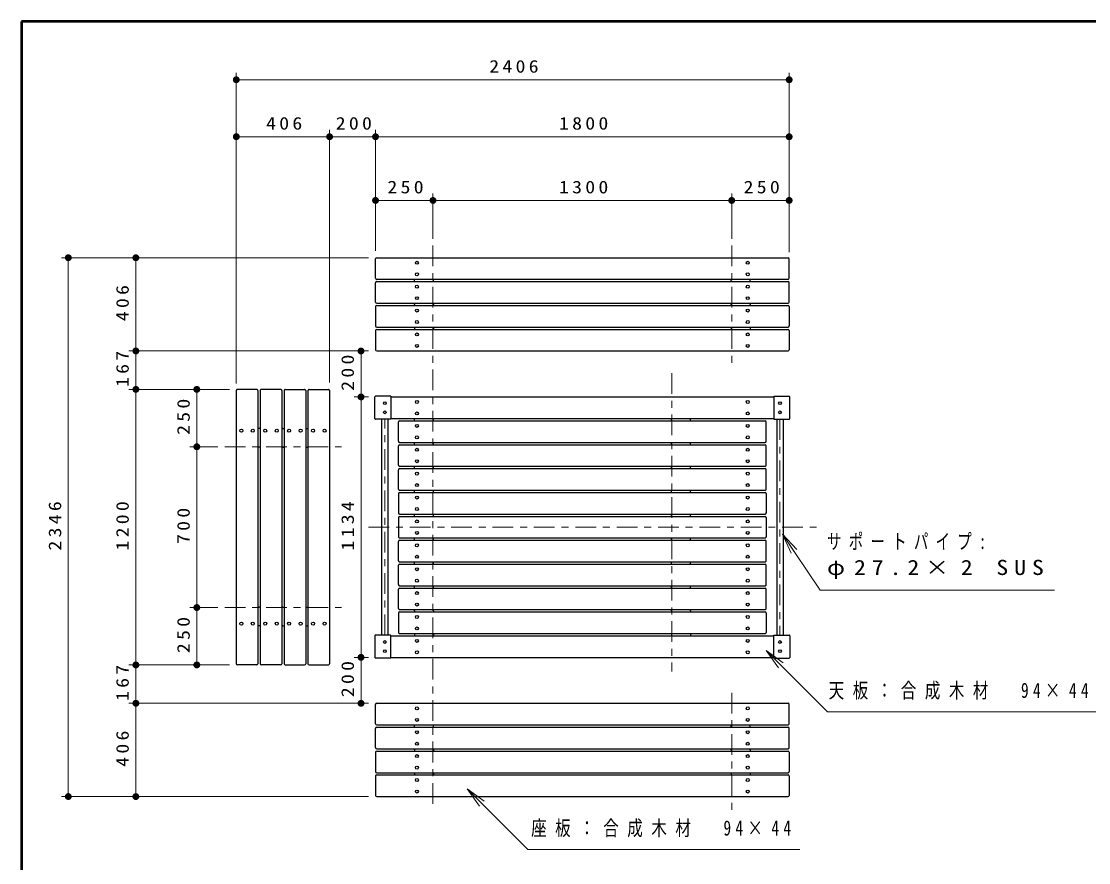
# Model space of a CAD drawing. Units: millimetres on the paper, with parts at other scales. Extents: x -365 to 0, y 0 to 257.
# Drawn here: x -365 to -210.2, y 134.9 to 257 of the extents above; entities that cross this region are included whole.
import ezdxf

# ---------------------------------------------------------------- set-up
doc = ezdxf.new("R2010")
doc.units = ezdxf.units.MM
doc.linetypes.add('USER2', pattern=[6, 3, -1, 1, -1])
doc.layers.add('1_30', color=7, linetype='Continuous', lineweight=25)
doc.layers.add('LY_5', color=7, linetype='Continuous', lineweight=13)
doc.styles.add('ＭＳ ゴシック', font='')
doc.styles.get('ＭＳ ゴシック').set_extended_font_data('MS Gothic')

# ---------------------------------------------------------------- blocks, each defined once
blk = doc.blocks.new('filled_dot')
at = {"color": 0, "linetype": 'Continuous', "lineweight": -2, "const_width": 1.25}
blk.add_lwpolyline([(-0.625, 0, 1), (0.625, 0, 1)], format="xyb", close=True, dxfattribs=at)

msp = doc.modelspace()

# ---------------------------------------------------------------- linework, layer by layer
at = {"layer": '1_30', "lineweight": 13}
for p, q in [((-333.822, 204.423), (-333.822, 249.521)), ((-253.622, 223.523), (-253.622, 249.521)), ((-333.822, 248.521), (-253.622, 248.521)), ((-333.822, 240.255), (-320.288, 240.255)), ((-320.288, 204.59), (-320.288, 241.255)), ((-320.288, 240.255), (-313.622, 240.255)), ((-313.622, 223.69), (-313.622, 241.255)), ((-313.622, 240.255), (-253.622, 240.255)), ((-253.622, 223.69), (-253.622, 241.255)), ((-313.622, 223.69), (-313.622, 232.005)), ((-313.622, 231.005), (-305.288, 231.005)), ((-305.288, 225.458), (-305.288, 232.005)), ((-305.288, 231.005), (-261.955, 231.005)), ((-261.955, 225.458), (-261.955, 232.005)), ((-261.955, 231.005), (-253.622, 231.005)), ((-253.622, 223.69), (-253.622, 232.005)), ((-314.622, 222.69), (-359.188, 222.69)), ((-358.188, 144.49), (-358.188, 222.69)), ((-348.39, 209.157), (-348.39, 222.69)), ((-314.622, 209.157), (-349.39, 209.157)), ((-348.39, 203.59), (-348.39, 209.157)), ((-314.622, 209.157), (-316.726, 209.157)), ((-315.726, 202.49), (-315.726, 209.157)), ((-334.822, 203.59), (-349.39, 203.59)), ((-348.39, 163.59), (-348.39, 203.59)), ((-334.822, 203.59), (-340.545, 203.59)), ((-339.545, 195.257), (-339.545, 203.59)), ((-314.622, 202.49), (-316.726, 202.49)), ((-315.726, 164.69), (-315.726, 202.49)), ((-336.499, 195.257), (-340.545, 195.257)), ((-339.545, 171.924), (-339.545, 195.257)), ((-254.61, 182.574), (-252.935, 180.085)), ((-254.61, 182.574), (-252.52, 180.364)), ((-253.35, 179.806), (-254.61, 182.574)), ((-336.499, 171.924), (-340.545, 171.924)), ((-339.545, 163.59), (-339.545, 171.924)), ((-256.954, 165.671), (-254.833, 163.549)), ((-256.954, 165.671), (-254.479, 163.903)), ((-255.186, 163.196), (-256.954, 165.671)), ((-314.622, 164.69), (-316.726, 164.69)), ((-315.726, 158.023), (-315.726, 164.69)), ((-334.822, 163.59), (-349.39, 163.59)), ((-348.39, 158.023), (-348.39, 163.59)), ((-334.822, 163.59), (-340.545, 163.59)), ((-314.622, 158.023), (-349.39, 158.023)), ((-348.39, 144.49), (-348.39, 158.023)), ((-314.622, 158.023), (-316.726, 158.023)), ((-300.328, 145.591), (-298.207, 143.47)), ((-300.328, 145.591), (-297.853, 143.823)), ((-298.56, 143.116), (-300.328, 145.591)), ((-314.622, 144.49), (-359.188, 144.49))]:
    msp.add_line(p, q, dxfattribs=at)
at = {"layer": '1_30', "linetype": 'USER2', "lineweight": 13}
for p, q in [((-305.288, 224.458), (-305.288, 142.516)), ((-261.955, 224.458), (-261.955, 207.191)), ((-270.622, 205.923), (-270.622, 162.649)), ((-312.288, 167.923), (-312.288, 199.257)), ((-254.955, 199.257), (-254.956, 167.923)), ((-335.499, 195.257), (-318.577, 195.257)), ((-314.64, 183.59), (-248.974, 183.59)), ((-335.499, 171.924), (-318.577, 171.924)), ((-261.955, 159.563), (-261.955, 142.516))]:
    msp.add_line(p, q, dxfattribs=at)
at = {"layer": '1_30', "color": 4}
for p, q in [((-313.622, 219.723), (-313.622, 222.523)), ((-313.455, 222.69), (-253.788, 222.69)), ((-253.622, 219.723), (-253.622, 222.523)), ((-313.622, 216.257), (-313.622, 219.057)), ((-313.455, 219.557), (-253.788, 219.557)), ((-313.455, 219.223), (-253.788, 219.223)), ((-253.622, 216.257), (-253.622, 219.057)), ((-313.622, 215.59), (-313.622, 212.79)), ((-313.455, 216.09), (-253.788, 216.09)), ((-313.455, 215.757), (-253.788, 215.757)), ((-253.622, 215.59), (-253.622, 212.79)), ((-313.622, 212.123), (-313.622, 209.323)), ((-313.455, 212.623), (-253.788, 212.623)), ((-313.455, 212.29), (-253.788, 212.29)), ((-253.622, 212.123), (-253.622, 209.323)), ((-313.455, 209.157), (-253.788, 209.157)), ((-333.822, 203.423), (-333.822, 163.757)), ((-330.855, 203.59), (-333.655, 203.59)), ((-330.688, 203.423), (-330.688, 163.757)), ((-330.355, 203.423), (-330.355, 163.757)), ((-327.388, 203.59), (-330.188, 203.59)), ((-327.222, 203.423), (-327.222, 163.757)), ((-326.888, 203.423), (-326.888, 163.757)), ((-326.722, 203.59), (-323.922, 203.59)), ((-323.755, 203.423), (-323.755, 163.757)), ((-323.422, 203.423), (-323.422, 163.757)), ((-323.255, 203.59), (-320.455, 203.59)), ((-320.288, 203.423), (-320.288, 163.757)), ((-313.722, 199.357), (-313.722, 202.49)), ((-311.388, 202.49), (-255.855, 202.49)), ((-253.522, 199.357), (-253.522, 202.49)), ((-311.388, 199.357), (-255.855, 199.357)), ((-310.288, 196.057), (-310.288, 198.857)), ((-310.122, 199.023), (-257.122, 199.023)), ((-256.955, 196.057), (-256.955, 198.857)), ((-310.288, 192.59), (-310.288, 195.39)), ((-310.122, 195.89), (-257.122, 195.89)), ((-310.122, 195.557), (-257.122, 195.557)), ((-256.955, 192.59), (-256.955, 195.39)), ((-310.122, 192.423), (-257.122, 192.423)), ((-310.122, 192.09), (-257.122, 192.09)), ((-310.288, 189.123), (-310.288, 191.923)), ((-256.955, 189.123), (-256.955, 191.923)), ((-310.122, 188.957), (-257.122, 188.957)), ((-310.288, 188.457), (-310.288, 185.657)), ((-310.122, 188.623), (-257.122, 188.623)), ((-256.955, 188.457), (-256.955, 185.657)), ((-310.288, 184.99), (-310.288, 182.19)), ((-310.122, 185.49), (-257.122, 185.49)), ((-310.122, 185.157), (-257.122, 185.157)), ((-256.955, 184.99), (-256.955, 182.19)), ((-310.288, 178.723), (-310.288, 181.523)), ((-310.122, 182.023), (-257.122, 182.023)), ((-310.122, 181.69), (-257.122, 181.69)), ((-256.955, 178.723), (-256.955, 181.523)), ((-310.288, 175.257), (-310.288, 178.057)), ((-310.122, 178.557), (-257.122, 178.557)), ((-310.122, 178.223), (-257.122, 178.223)), ((-256.955, 175.257), (-256.955, 178.057)), ((-310.122, 175.09), (-257.122, 175.09)), ((-310.288, 171.79), (-310.288, 174.59)), ((-310.122, 174.757), (-257.122, 174.757)), ((-256.955, 171.79), (-256.955, 174.59)), ((-310.288, 171.123), (-310.288, 168.323)), ((-310.122, 171.623), (-257.122, 171.623)), ((-310.122, 171.29), (-257.122, 171.29)), ((-256.955, 171.123), (-256.955, 168.323)), ((-313.722, 167.823), (-313.722, 164.69)), ((-311.388, 167.823), (-255.855, 167.823)), ((-310.122, 168.157), (-257.122, 168.157)), ((-253.522, 167.823), (-253.522, 164.69)), ((-311.388, 164.69), (-255.855, 164.69)), ((-330.855, 163.59), (-333.655, 163.59)), ((-327.388, 163.59), (-330.188, 163.59)), ((-326.722, 163.59), (-323.922, 163.59)), ((-323.255, 163.59), (-320.455, 163.59)), ((-313.455, 158.023), (-253.788, 158.023)), ((-313.622, 155.057), (-313.622, 157.857)), ((-253.622, 155.057), (-253.622, 157.857)), ((-313.455, 154.89), (-253.788, 154.89)), ((-313.622, 151.59), (-313.622, 154.39)), ((-313.455, 154.557), (-253.788, 154.557)), ((-253.622, 151.59), (-253.622, 154.39)), ((-313.622, 150.923), (-313.622, 148.123)), ((-313.455, 151.423), (-253.788, 151.423)), ((-313.455, 151.09), (-253.788, 151.09)), ((-253.622, 150.923), (-253.622, 148.123)), ((-313.622, 147.457), (-313.622, 144.657)), ((-313.455, 147.957), (-253.788, 147.957)), ((-313.455, 147.623), (-253.788, 147.623)), ((-253.622, 147.457), (-253.622, 144.657)), ((-313.455, 144.49), (-253.788, 144.49))]:
    msp.add_line(p, q, dxfattribs=at)
at = {"layer": '1_30'}
for p, q in [((-307.955, 219.223), (-307.955, 219.557)), ((-305.213, 219.223), (-305.213, 219.557)), ((-262.03, 219.223), (-262.03, 219.557)), ((-259.288, 219.223), (-259.288, 219.557)), ((-307.955, 215.923), (-307.955, 216.09)), ((-307.955, 215.923), (-307.955, 215.757)), ((-305.213, 215.923), (-305.213, 216.09)), ((-305.213, 215.923), (-305.213, 215.757)), ((-262.03, 215.923), (-262.03, 216.09)), ((-262.03, 215.923), (-262.03, 215.757)), ((-259.288, 215.923), (-259.288, 216.09)), ((-259.288, 215.923), (-259.288, 215.757)), ((-307.955, 212.623), (-307.955, 212.29)), ((-305.213, 212.623), (-305.213, 212.29)), ((-262.03, 212.623), (-262.03, 212.29)), ((-259.288, 212.623), (-259.288, 212.29)), ((-311.388, 202.59), (-313.622, 202.59)), ((-311.388, 202.59), (-311.388, 199.257)), ((-255.855, 202.59), (-253.621, 202.59)), ((-255.855, 202.59), (-255.855, 199.257)), ((-311.388, 199.257), (-313.622, 199.257)), ((-312.741, 199.257), (-312.741, 167.923)), ((-311.834, 199.257), (-311.835, 167.923)), ((-307.955, 199.023), (-307.955, 199.357)), ((-305.213, 199.023), (-305.213, 199.357)), ((-270.697, 199.023), (-270.697, 199.357)), ((-267.955, 199.023), (-267.955, 199.357)), ((-255.855, 199.257), (-253.622, 199.257)), ((-255.408, 199.257), (-255.409, 167.923)), ((-254.502, 199.257), (-254.502, 167.923)), ((-330.355, 197.923), (-330.688, 197.923)), ((-327.055, 197.923), (-327.222, 197.923)), ((-327.055, 197.923), (-326.888, 197.923)), ((-323.755, 197.923), (-323.422, 197.923)), ((-330.355, 195.182), (-330.688, 195.182)), ((-327.055, 195.182), (-327.222, 195.182)), ((-327.055, 195.182), (-326.888, 195.182)), ((-323.755, 195.182), (-323.422, 195.182)), ((-307.955, 195.557), (-307.955, 195.89)), ((-305.213, 195.557), (-305.213, 195.89)), ((-270.697, 195.557), (-270.697, 195.89)), ((-267.955, 195.557), (-267.955, 195.89)), ((-307.955, 192.09), (-307.955, 192.423)), ((-305.213, 192.09), (-305.213, 192.423)), ((-270.697, 192.09), (-270.697, 192.423)), ((-267.955, 192.09), (-267.955, 192.423)), ((-307.955, 188.623), (-307.955, 188.957)), ((-305.213, 188.623), (-305.213, 188.957)), ((-270.697, 188.623), (-270.697, 188.957)), ((-267.955, 188.623), (-267.955, 188.957)), ((-307.955, 185.157), (-307.955, 185.49)), ((-305.213, 185.157), (-305.213, 185.49)), ((-270.697, 185.157), (-270.697, 185.49)), ((-267.955, 185.157), (-267.955, 185.49)), ((-307.955, 181.69), (-307.955, 182.023)), ((-305.213, 181.69), (-305.213, 182.023)), ((-270.697, 181.69), (-270.697, 182.023)), ((-267.955, 181.69), (-267.955, 182.023)), ((-307.955, 178.223), (-307.955, 178.557)), ((-305.213, 178.223), (-305.213, 178.557)), ((-270.697, 178.223), (-270.697, 178.557)), ((-267.955, 178.223), (-267.955, 178.557)), ((-307.955, 174.757), (-307.955, 175.09)), ((-305.213, 174.757), (-305.213, 175.09)), ((-270.697, 174.757), (-270.697, 175.09)), ((-267.955, 174.757), (-267.955, 175.09)), ((-330.355, 171.998), (-330.688, 171.998)), ((-327.055, 171.998), (-327.222, 171.998)), ((-327.055, 171.998), (-326.888, 171.998)), ((-323.755, 171.998), (-323.422, 171.998)), ((-307.955, 171.457), (-307.955, 171.623)), ((-307.955, 171.457), (-307.955, 171.29)), ((-305.213, 171.457), (-305.213, 171.623)), ((-305.213, 171.457), (-305.213, 171.29)), ((-270.697, 171.457), (-270.697, 171.623)), ((-270.697, 171.457), (-270.697, 171.29)), ((-267.955, 171.457), (-267.955, 171.623)), ((-267.955, 171.457), (-267.955, 171.29)), ((-330.355, 169.257), (-330.688, 169.257)), ((-327.055, 169.257), (-327.222, 169.257)), ((-327.055, 169.257), (-326.888, 169.257)), ((-323.755, 169.257), (-323.422, 169.257)), ((-311.388, 167.923), (-313.622, 167.923)), ((-311.388, 164.59), (-311.388, 167.923)), ((-307.955, 168.157), (-307.955, 167.823)), ((-305.213, 168.157), (-305.213, 167.823)), ((-270.697, 168.157), (-270.697, 167.823)), ((-267.955, 168.157), (-267.955, 167.823)), ((-255.855, 164.59), (-255.855, 167.923)), ((-255.855, 167.923), (-253.622, 167.923)), ((-311.388, 164.59), (-313.622, 164.59)), ((-255.855, 164.59), (-253.621, 164.59)), ((-307.955, 154.557), (-307.955, 154.89)), ((-305.213, 154.557), (-305.213, 154.89)), ((-262.03, 154.557), (-262.03, 154.89)), ((-259.288, 154.557), (-259.288, 154.89)), ((-307.955, 151.257), (-307.955, 151.423)), ((-307.955, 151.257), (-307.955, 151.09)), ((-305.213, 151.257), (-305.213, 151.423)), ((-305.213, 151.257), (-305.213, 151.09)), ((-262.03, 151.257), (-262.03, 151.423)), ((-262.03, 151.257), (-262.03, 151.09)), ((-259.288, 151.257), (-259.288, 151.423)), ((-259.288, 151.257), (-259.288, 151.09)), ((-307.955, 147.957), (-307.955, 147.623)), ((-305.213, 147.957), (-305.213, 147.623)), ((-262.03, 147.957), (-262.03, 147.623)), ((-259.288, 147.957), (-259.288, 147.623))]:
    msp.add_line(p, q, dxfattribs=at)
at = {"layer": '1_30', "lineweight": 13}
for points in [[(-254.61, 182.574), (-249.14, 174.445), (-215.133, 174.445)], [(-256.954, 165.671), (-248.063, 156.78), (-208.893, 156.78)], [(-300.328, 145.591), (-291.541, 136.804), (-252.054, 136.804)]]:
    msp.add_lwpolyline(points, dxfattribs=at)
at = {"layer": '1_30', "color": 4}
for centre in [(-307.622, 221.957), (-259.622, 221.957), (-307.622, 220.29), (-259.622, 220.29), (-307.622, 218.49), (-259.622, 218.49), (-307.622, 216.823), (-259.622, 216.823), (-307.622, 215.023), (-259.622, 215.023), (-307.622, 213.357), (-259.622, 213.357), (-307.622, 211.557), (-259.622, 211.557), (-307.622, 209.89), (-259.622, 209.89), (-307.622, 201.757), (-259.622, 201.757), (-307.622, 200.09), (-259.622, 200.09), (-307.622, 198.29), (-259.622, 198.29), (-333.088, 197.59), (-331.422, 197.59), (-329.622, 197.59), (-327.955, 197.59), (-326.155, 197.59), (-324.488, 197.59), (-322.688, 197.59), (-321.022, 197.59), (-307.622, 196.623), (-259.622, 196.623), (-307.622, 194.823), (-259.622, 194.823), (-307.622, 193.157), (-259.622, 193.157), (-307.622, 191.357), (-259.622, 191.357), (-307.622, 189.69), (-259.622, 189.69), (-307.622, 187.89), (-259.622, 187.89), (-307.622, 186.223), (-259.622, 186.223), (-307.622, 184.423), (-259.622, 184.423), (-307.622, 182.757), (-259.622, 182.757), (-307.622, 180.957), (-259.622, 180.957), (-307.622, 179.29), (-259.622, 179.29), (-307.622, 177.49), (-259.622, 177.49), (-307.622, 175.823), (-259.622, 175.823), (-307.622, 174.023), (-259.622, 174.023), (-307.622, 172.357), (-259.622, 172.357), (-307.622, 170.557), (-259.622, 170.557), (-333.088, 169.59), (-331.422, 169.59), (-329.622, 169.59), (-327.955, 169.59), (-326.155, 169.59), (-324.488, 169.59), (-322.688, 169.59), (-321.022, 169.59), (-307.622, 168.89), (-259.622, 168.89), (-307.622, 167.09), (-259.622, 167.09), (-307.622, 165.423), (-259.622, 165.423), (-307.622, 157.29), (-259.622, 157.29), (-307.622, 155.623), (-259.622, 155.623), (-307.622, 153.823), (-259.622, 153.823), (-307.622, 152.157), (-259.622, 152.157), (-307.622, 150.357), (-259.622, 150.357), (-307.622, 148.69), (-259.622, 148.69), (-307.622, 146.89), (-259.622, 146.89), (-307.622, 145.223), (-259.622, 145.223)]:
    msp.add_circle(centre, 0.217, dxfattribs=at)
at = {"layer": '1_30'}
for centre in [(-312.288, 201.59), (-254.955, 201.59), (-312.288, 200.257), (-254.955, 200.257), (-312.288, 166.923), (-312.288, 165.59), (-254.955, 166.923), (-254.955, 165.59)]:
    msp.add_circle(centre, 0.2, dxfattribs=at)
at = {"layer": '1_30', "color": 4}
for centre, start, end in [((-313.455, 222.523), 90, 180), ((-253.788, 222.523), 360, 90), ((-313.455, 219.723), 180, 270), ((-313.455, 219.057), 90, 180), ((-253.788, 219.723), 270, 0), ((-253.788, 219.057), 360, 90), ((-313.455, 216.257), 180, 270), ((-313.455, 215.59), 90, 180), ((-253.788, 216.257), 270, 0), ((-253.788, 215.59), 360, 90), ((-313.455, 212.79), 180, 270), ((-313.455, 212.123), 90, 180), ((-253.788, 212.79), 270, 0), ((-253.788, 212.123), 360, 90), ((-313.455, 209.323), 180, 270), ((-253.788, 209.323), 270, 0), ((-333.655, 203.423), 89.99999, 180), ((-330.855, 203.423), 0, 90.00001), ((-330.188, 203.423), 89.99999, 180), ((-327.388, 203.423), 0, 90.00001), ((-326.722, 203.423), 89.99999, 180), ((-323.922, 203.423), 0, 90.00001), ((-323.255, 203.423), 89.99999, 180), ((-320.455, 203.423), 0, 90.00001), ((-310.122, 198.857), 90, 180), ((-257.122, 198.857), 360, 90), ((-310.122, 196.057), 179.99999, 270), ((-310.122, 195.39), 90, 180), ((-257.122, 196.057), 270, 0.00001), ((-257.122, 195.39), 360, 90), ((-310.122, 192.59), 179.99999, 270), ((-310.122, 191.923), 90, 180), ((-257.122, 192.59), 270, 0.00001), ((-257.122, 191.923), 360, 90), ((-310.122, 189.123), 179.99999, 270), ((-257.122, 189.123), 270, 0.00001), ((-310.122, 188.457), 90, 180), ((-257.122, 188.457), 360, 90), ((-310.122, 185.657), 179.99999, 270), ((-310.122, 184.99), 90, 180), ((-257.122, 185.657), 270, 0.00001), ((-257.122, 184.99), 360, 90), ((-310.122, 182.19), 179.99999, 270), ((-310.122, 181.523), 90, 180), ((-257.122, 182.19), 270, 0.00001), ((-257.122, 181.523), 360, 90), ((-310.122, 178.723), 179.99999, 270), ((-310.122, 178.057), 90, 180), ((-257.122, 178.723), 270, 0.00001), ((-257.122, 178.057), 360, 90), ((-310.122, 175.257), 179.99999, 270), ((-257.122, 175.257), 270, 0.00001), ((-310.122, 174.59), 90, 180), ((-257.122, 174.59), 360, 90), ((-310.122, 171.79), 179.99999, 270), ((-310.122, 171.123), 90, 180), ((-257.122, 171.79), 270, 0.00001), ((-257.122, 171.123), 360, 90), ((-310.122, 168.323), 179.99999, 270), ((-257.122, 168.323), 270, 0.00001), ((-333.655, 163.757), 180, 270), ((-330.855, 163.757), 270, 0), ((-330.188, 163.757), 180, 270), ((-327.388, 163.757), 270, 0), ((-326.722, 163.757), 180, 270), ((-323.922, 163.757), 270, 0), ((-323.255, 163.757), 180, 270), ((-320.455, 163.757), 270, 0), ((-313.455, 157.857), 90, 180), ((-253.788, 157.857), 360, 90), ((-313.455, 155.057), 180, 270), ((-253.788, 155.057), 270, 0), ((-313.455, 154.39), 90, 180), ((-253.788, 154.39), 360, 90), ((-313.455, 151.59), 180, 270), ((-313.455, 150.923), 90, 180), ((-253.788, 151.59), 270, 0), ((-253.788, 150.923), 360, 90), ((-313.455, 148.123), 180, 270), ((-313.455, 147.457), 90, 180), ((-253.788, 148.123), 270, 0), ((-253.788, 147.457), 360, 90), ((-313.455, 144.657), 180, 270), ((-253.788, 144.657), 270, 0)]:
    msp.add_arc(centre, 0.167, start, end, dxfattribs=at)
at = {"layer": '1_30'}
for centre, start, end in [((-313.622, 202.49), 90.00112, 180.00112), ((-253.621, 202.49), 359.99888, 89.99888), ((-313.622, 199.357), 180.00112, 270.00112), ((-253.622, 199.357), 269.99888, 359.99888), ((-313.622, 167.823), 89.99888, 179.99888), ((-253.622, 167.823), 0.00112, 90.00112), ((-313.622, 164.69), 179.99888, 269.99888), ((-253.621, 164.69), 270.00112, 0.00112)]:
    msp.add_arc(centre, 0.1, start, end, dxfattribs=at)
at = {"layer": 'LY_5', "lineweight": 50}
for p, q in [((-365, 257), (-365, 0)), ((0, 257), (-365, 257))]:
    msp.add_line(p, q, dxfattribs=at)

# ---------------------------------------------------------------- block references
at = {"layer": '1_30', "lineweight": 13, "xscale": 0.4, "yscale": 0.4}
for p in [(-333.822, 248.521), (-333.822, 240.255), (-313.622, 231.005)]:
    msp.add_blockref('filled_dot', p, dxfattribs=at)
for p, rotation in [((-253.622, 248.521), 180), ((-320.288, 240.255), 180), ((-313.622, 240.255), 180), ((-253.622, 240.255), 180), ((-305.288, 231.005), 180), ((-261.955, 231.005), 180), ((-253.622, 231.005), 180), ((-358.188, 222.69), 270), ((-348.39, 222.69), 270), ((-348.39, 209.157), 270), ((-315.726, 209.157), 270), ((-348.39, 203.59), 270), ((-339.545, 203.59), 270), ((-315.726, 202.49), 270), ((-339.545, 195.257), 270), ((-339.545, 171.924), 270), ((-315.726, 164.69), 270), ((-348.39, 163.59), 270), ((-339.545, 163.59), 90), ((-348.39, 158.023), 270), ((-315.726, 158.023), 90), ((-358.188, 144.49), 90), ((-348.39, 144.49), 90)]:
    msp.add_blockref('filled_dot', p, dxfattribs=dict(at, rotation=rotation))

# ---------------------------------------------------------------- texts
at = {"layer": '1_30', "style": 'ＭＳ ゴシック'}
for s, insert, char_height, attachment_point in [('\\T1.33;\\W1.15;2406', (-293.312, 249.521), 1.833, 8), ('\\T1.33;\\W1.15;406', (-326.64, 241.255), 1.833, 8), ('\\T1.33;\\W1.15;200', (-316.538, 241.255), 1.833, 8), ('\\T1.33;\\W1.15;1800', (-283.2, 241.255), 1.833, 8), ('\\T1.33;\\W1.15;250', (-309.04, 232.005), 1.833, 8), ('\\T1.33;\\W1.15;1300', (-283.2, 232.005), 1.833, 8), ('\\T1.33;\\W1.15;250', (-257.373, 232.005), 1.833, 8), ('\\T1.5;\\W0.7;サポートパイプ:', (-248.133, 181.445), 2.199, 4), ('\\T1.5;\\W1.15;φ27.2×2\\~SUS', (-248.133, 177.445), 2.199, 4), ('\\T1.55;\\W0.75;天板：合成木材\u300094×44', (-247.893, 159.78), 2.199, 4), ('\\T1.55;\\W0.75;座板：合成木材\u300094×44', (-291.053, 139.804), 2.199, 4)]:
    msp.add_mtext(s, dxfattribs=dict(at, insert=insert, char_height=char_height, attachment_point=attachment_point))
at = {"layer": '1_30', "char_height": 1.833, "attachment_point": 8, "rotation": 90, "style": 'ＭＳ ゴシック'}
for s, insert in [('\\T1.33;\\W1.15;406', (-349.39, 216.339)), ('\\T1.33;\\W1.15;167', (-349.39, 206.79)), ('\\T1.33;\\W1.15;200', (-316.726, 206.24)), ('\\T1.33;\\W1.15;250', (-340.545, 199.839)), ('\\T1.33;\\W1.15;2346', (-359.188, 184.007)), ('\\T1.33;\\W1.15;1200', (-349.39, 184.011)), ('\\T1.33;\\W1.15;700', (-340.545, 184.007)), ('\\T1.33;\\W1.15;1134', (-316.726, 184.011)), ('\\T1.33;\\W1.15;250', (-340.545, 168.172)), ('\\T1.33;\\W1.15;167', (-349.39, 161.223)), ('\\T1.33;\\W1.15;200', (-316.726, 161.774)), ('\\T1.33;\\W1.15;406', (-349.39, 151.672))]:
    msp.add_mtext(s, dxfattribs=dict(at, insert=insert))

doc.saveas('drawing.dxf')
